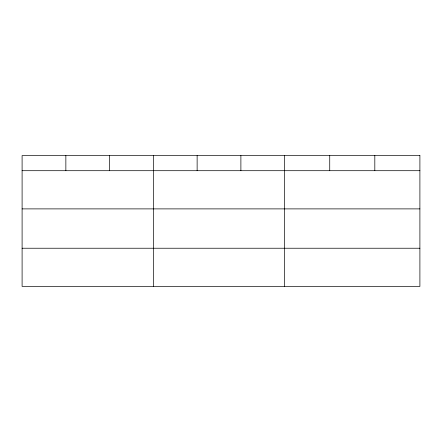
<?xml version="1.0" encoding="UTF-8"?>
<svg xmlns="http://www.w3.org/2000/svg" width="442" height="442" viewBox="0 0 442 442"><rect width="100%" height="100%" fill="white"/><g stroke="black" fill="none" stroke-linecap="round" stroke-linejoin="round"><path stroke-width="0.66" d="M22.1 170.7L419.9 170.7M22.1 208.889L419.9 208.889M22.1 248.233L419.9 248.233M374.816 155.584L374.816 170.7M329.732 155.584L329.732 170.7M284.648 155.584L284.648 286.416M240.89 155.584L240.89 170.7M197.132 155.584L197.132 170.7M153.374 155.584L153.374 286.416M109.616 155.584L109.616 170.7M65.858 155.584L65.858 170.7M419.9 155.584L22.1 155.584L22.1 286.416L419.9 286.416L419.9 155.584"/></g></svg>
